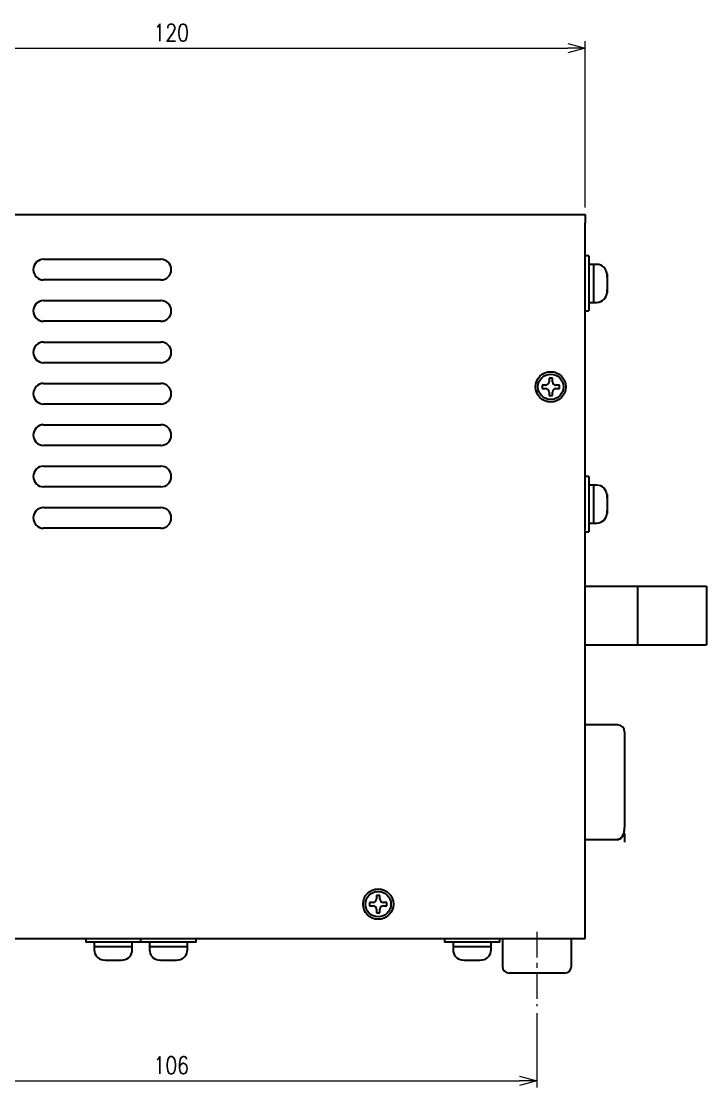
# Model space of a CAD drawing. Header units: millimetres. Extents: x 44 to 347, y 16 to 171.
# Drawn here: x 247.3 to 346.6, y 15.7 to 170.3 of the extents above; entities that cross this region are included whole.
import ezdxf

# ---------------------------------------------------------------- set-up
doc = ezdxf.new("R2010")
doc.units = ezdxf.units.MM
doc.linetypes.add('CENTER', pattern=[2, 1.25, -0.25, 0.25, -0.25])
doc.layers.get('0').update_dxf_attribs({"lineweight": 30})
doc.layers.get('Defpoints').update_dxf_attribs({"lineweight": 9})
doc.layers.add('2KD_寸法１', color=7, linetype='Continuous', lineweight=15)
doc.layers.add('2KD_寸法１ @ 1', color=7, linetype='Continuous', lineweight=15)
doc.styles.get("Standard").update_dxf_attribs({"font": 'simplex.shx', "width": 0.8, "bigfont": 'extfont.shx'})
doc.dimstyles.new('KD-STD', dxfattribs={"dimscale": 0, "dimtxt": 2.5, "dimasz": 2.5, "dimexe": 1, "dimexo": 1, "dimgap": 1, "dimtad": 1, "dimdsep": 46, "dimtxsty": 'Standard', "dimblk": 'OPEN30', "dimcen": 0, "dimadec": 0, "dimazin": 0, "dimtfac": 1, "dimtmove": 0, "dimatfit": 3, "dimldrblk": 'OPEN30', "dimfxl": 1, "dimtolj": 1, "dimtzin": 0, "dimlwd": 15, "dimlwe": 15, "dimarcsym": 0})

# ---------------------------------------------------------------- blocks, each defined once
blk = doc.blocks.new('_Open30')
at = {"lineweight": -2}
for p, q in [((-1, 0.268), (0, 0)), ((0, 0), (-1, -0.268)), ((0, 0), (-1, 0))]:
    blk.add_line(p, q, dxfattribs=at)
blk = doc.blocks.new('*D64')
at = {"layer": '2KD_寸法１', "color": 0, "lineweight": 15}
for p, q in [((215.99, 26.5), (215.99, 15.7)), ((321.99, 26.5), (321.99, 15.7)), ((218.49, 16.7), (319.49, 16.7))]:
    blk.add_line(p, q, dxfattribs=at)
at = {"layer": 'Defpoints', "color": 0}
for p in [(215.99, 27.5), (321.99, 27.5), (321.99, 16.7)]:
    blk.add_point(p, dxfattribs=at)
at = {"layer": '2KD_寸法１', "color": 0, "lineweight": 15, "xscale": 2.5, "yscale": 2.5, "zscale": 2.5, "rotation": 180}
blk.add_blockref('_Open30', (215.99, 16.7), dxfattribs=at)
at = {"layer": '2KD_寸法１', "color": 0, "lineweight": 15, "xscale": 2.5, "yscale": 2.5, "zscale": 2.5}
blk.add_blockref('_Open30', (321.99, 16.7), dxfattribs=at)
at = {"layer": '2KD_寸法１', "color": 0, "insert": (268.99, 18.95), "char_height": 2.5, "attachment_point": 5}
blk.add_mtext('\\A1;106', dxfattribs=at)
blk = doc.blocks.new('*D65')
at = {"layer": '2KD_寸法１', "color": 0, "lineweight": 15}
for p, q in [((208.99, 143.31), (208.99, 167.41)), ((328.99, 143.31), (328.99, 167.41)), ((211.49, 166.41), (326.49, 166.41))]:
    blk.add_line(p, q, dxfattribs=at)
at = {"layer": 'Defpoints', "color": 0}
for p in [(328.99, 166.41), (208.99, 142.31), (328.99, 142.31)]:
    blk.add_point(p, dxfattribs=at)
at = {"layer": '2KD_寸法１', "color": 0, "lineweight": 15, "xscale": 2.5, "yscale": 2.5, "zscale": 2.5, "rotation": 180}
blk.add_blockref('_Open30', (208.99, 166.41), dxfattribs=at)
at = {"layer": '2KD_寸法１', "color": 0, "lineweight": 15, "xscale": 2.5, "yscale": 2.5, "zscale": 2.5}
blk.add_blockref('_Open30', (328.99, 166.41), dxfattribs=at)
at = {"layer": '2KD_寸法１', "color": 0, "insert": (268.99, 168.66), "char_height": 2.5, "attachment_point": 5}
blk.add_mtext('\\A1;120', dxfattribs=at)
blk = doc.blocks.new('A$C4C802745')
for p, q in [((-120, 0), (0, 0)), ((0, 0), (0, -1.2)), ((0, -105), (0, -1.2)), ((0.5, -6), (0, -6)), ((0.5, -6), (0.5, -14)), ((-78.5, -6.5), (-61.5, -6.5)), ((1.2, -7.25), (0.5, -7.25)), ((1.67, -7.25), (1.2, -7.25)), ((1.2, -7.25), (1.2, -12.75)), ((3.16, -8.62), (3.16, -8.62)), ((3.16, -8.62), (3.17, -8.73)), ((3.17, -8.73), (3.17, -9.63)), ((-61.5, -9.5), (-78.5, -9.5)), ((3.17, -9.63), (3.16, -9.63)), ((3.16, -10.37), (3.17, -10.37)), ((3.18, -9.63), (3.17, -9.63)), ((3.17, -10.37), (3.17, -11.27)), ((3.17, -10.37), (3.18, -10.37)), ((3.17, -11.27), (3.16, -11.38)), ((-78.5, -12.5), (-61.5, -12.5)), ((0.5, -12.75), (1.2, -12.75)), ((1.2, -12.75), (1.67, -12.75)), ((0, -14), (0.5, -14)), ((-61.5, -15.5), (-78.5, -15.5)), ((-78.5, -18.5), (-61.5, -18.5)), ((-61.5, -21.5), (-78.5, -21.5)), ((-78.5, -24.5), (-61.5, -24.5)), ((-4.75, -23.75), (-5.25, -23.75)), ((-5.25, -23.75), (-5.25, -24.25)), ((-4.75, -24.25), (-4.75, -23.75)), ((-5.75, -24.75), (-6.25, -24.75)), ((-6.25, -24.75), (-6.25, -25.25)), ((-6.25, -25.25), (-5.75, -25.25)), ((-5.25, -25.75), (-5.25, -26.25)), ((-5.25, -26.25), (-4.75, -26.25)), ((-4.75, -26.25), (-4.75, -25.75)), ((-3.75, -24.75), (-4.25, -24.75)), ((-4.25, -25.25), (-3.75, -25.25)), ((-3.75, -25.25), (-3.75, -24.75)), ((-61.5, -27.5), (-78.5, -27.5)), ((-78.5, -30.5), (-61.5, -30.5)), ((-61.5, -33.5), (-78.5, -33.5)), ((-78.5, -36.5), (-61.5, -36.5)), ((0.5, -38), (0, -38)), ((0.5, -38), (0.5, -46)), ((-61.5, -39.5), (-78.5, -39.5)), ((1.2, -39.25), (0.5, -39.25)), ((1.67, -39.25), (1.2, -39.25)), ((1.2, -39.25), (1.2, -44.75)), ((3.16, -40.62), (3.16, -40.62)), ((3.16, -40.62), (3.17, -40.73)), ((3.17, -41.63), (3.16, -41.63)), ((3.17, -40.73), (3.17, -41.63)), ((3.18, -41.63), (3.17, -41.63)), ((-78.5, -42.5), (-61.5, -42.5)), ((3.16, -42.37), (3.17, -42.37)), ((3.17, -43.27), (3.16, -43.38)), ((3.17, -42.37), (3.17, -43.27)), ((3.17, -42.37), (3.18, -42.37)), ((0.5, -44.75), (1.2, -44.75)), ((1.2, -44.75), (1.67, -44.75)), ((-61.5, -45.5), (-78.5, -45.5)), ((0, -46), (0.5, -46)), ((0, -53.9), (7.6, -53.9)), ((7.6, -53.9), (7.6, -62.4)), ((7.6, -53.9), (17.6, -53.9)), ((17.6, -53.9), (17.6, -62.4)), ((0, -62.4), (7.6, -62.4)), ((7.6, -62.4), (17.6, -62.4)), ((4.7, -74), (0, -74)), ((5.7, -75), (5.7, -79.73)), ((5.7, -79.73), (5.7, -86.27)), ((5.7, -86.27), (5.7, -88.9)), ((0, -90.62), (4.7, -90.62)), ((5.7, -89.78), (5.7, -91)), ((-29.75, -98.75), (-30.25, -98.75)), ((-30.25, -98.75), (-30.25, -99.25)), ((-29.75, -99.25), (-29.75, -98.75)), ((-30.75, -99.75), (-31.25, -99.75)), ((-31.25, -99.75), (-31.25, -100.25)), ((-31.25, -100.25), (-30.75, -100.25)), ((-28.75, -99.75), (-29.25, -99.75)), ((-29.25, -100.25), (-28.75, -100.25)), ((-28.75, -100.25), (-28.75, -99.75)), ((-30.25, -100.75), (-30.25, -101.25)), ((-30.25, -101.25), (-29.75, -101.25)), ((-29.75, -101.25), (-29.75, -100.75)), ((-120, -105), (0, -105)), ((-72.4, -105), (-72.4, -105.5)), ((-64.4, -105.5), (-64.4, -105)), ((-56.4, -105.5), (-56.4, -105)), ((-20.4, -105), (-20.4, -105.5)), ((-12.4, -105.5), (-12.4, -105)), ((-12, -105), (-12, -109)), ((-2, -109), (-2, -105)), ((-64.4, -105.5), (-72.4, -105.5)), ((-71.15, -105.5), (-71.15, -106.2)), ((-71.15, -106.2), (-71.15, -106.61)), ((-65.65, -106.2), (-71.15, -106.2)), ((-65.65, -106.2), (-65.65, -105.5)), ((-65.65, -106.61), (-65.65, -106.2)), ((-56.4, -105.5), (-64.4, -105.5)), ((-63.15, -105.5), (-63.15, -106.2)), ((-63.15, -106.2), (-63.15, -106.61)), ((-57.65, -106.2), (-63.15, -106.2)), ((-57.65, -106.2), (-57.65, -105.5)), ((-57.65, -106.61), (-57.65, -106.2)), ((-12.4, -105.5), (-20.4, -105.5)), ((-19.15, -105.5), (-19.15, -106.2)), ((-19.15, -106.2), (-19.15, -106.61)), ((-13.65, -106.2), (-19.15, -106.2)), ((-13.65, -106.2), (-13.65, -105.5)), ((-13.65, -106.61), (-13.65, -106.2)), ((-69.78, -108.1), (-69.78, -108.11)), ((-68.77, -108.1), (-68.77, -108.15)), ((-68.03, -108.15), (-68.03, -108.1)), ((-67.03, -108.11), (-67.03, -108.1)), ((-61.78, -108.1), (-61.78, -108.11)), ((-60.77, -108.1), (-60.77, -108.15)), ((-60.03, -108.15), (-60.03, -108.1)), ((-59.03, -108.11), (-59.03, -108.1)), ((-17.78, -108.1), (-17.78, -108.11)), ((-16.77, -108.1), (-16.77, -108.15)), ((-16.03, -108.15), (-16.03, -108.1)), ((-15.02, -108.11), (-15.02, -108.1)), ((-3, -110), (-11, -110))]:
    blk.add_line(p, q)
for centre, radius in [((-5, -25), 2.2), ((-5, -25), 1.85), ((-30, -100), 2.2), ((-30, -100), 1.85)]:
    blk.add_circle(centre, radius)
for centre, radius, start, end in [((-78.5, -8), 1.5, 90, 270), ((-61.5, -8), 1.5, 270, 90), ((1.67, -8.75), 1.5, 0, 90), ((-23.8, -10), 27, 1.9458, 2.6999), ((1.67, -11.25), 1.5, 270, 0), ((-23.8, -10), 27, 357.3001, 358.0542), ((-78.5, -14), 1.5, 90, 270), ((-61.5, -14), 1.5, 270, 90), ((-78.5, -20), 1.5, 90, 270), ((-61.5, -20), 1.5, 270, 90), ((-78.5, -26), 1.5, 90, 270), ((-61.5, -26), 1.5, 270, 90), ((-5.75, -24.25), 0.5, 270, 0), ((-4.25, -24.25), 0.5, 180, 270), ((-5.75, -25.75), 0.5, 0, 90), ((-4.25, -25.75), 0.5, 90, 180), ((-78.5, -32), 1.5, 90, 270), ((-61.5, -32), 1.5, 270, 90), ((-78.5, -38), 1.5, 90, 270), ((-61.5, -38), 1.5, 270, 90), ((1.67, -40.75), 1.5, 0, 90), ((-23.8, -42), 27, 1.9458, 2.6999), ((-78.5, -44), 1.5, 90, 270), ((-61.5, -44), 1.5, 270, 90), ((1.67, -43.25), 1.5, 270, 0), ((-23.8, -42), 27, 357.3001, 358.0542), ((4.7, -75), 1, 0, 90), ((-30.75, -99.25), 0.5, 270, 0), ((-30.75, -100.75), 0.5, 0, 90), ((-29.25, -99.25), 0.5, 180, 270), ((-29.25, -100.75), 0.5, 90, 180), ((-69.65, -106.61), 1.5, 180, 261.5435), ((-67.15, -106.61), 1.5, 278.4565, 0), ((-61.65, -106.61), 1.5, 180, 261.5435), ((-59.15, -106.61), 1.5, 278.4565, 0), ((-17.65, -106.61), 1.5, 180, 261.5435), ((-15.15, -106.61), 1.5, 278.4565, 0), ((-68.4, -98.2), 10, 261.5435, 262.0968), ((-68.4, -98.2), 9.99, 262.0914, 264.737), ((-68.4, -98.2), 9.91, 267.8785, 272.1215), ((-68.4, -98.2), 9.99, 275.263, 277.9086), ((-68.4, -98.2), 10, 277.9032, 278.4565), ((-60.4, -98.2), 10, 261.5435, 262.0968), ((-60.4, -98.2), 9.99, 262.0914, 264.737), ((-60.4, -98.2), 9.91, 267.8785, 272.1215), ((-60.4, -98.2), 9.99, 275.263, 277.9086), ((-60.4, -98.2), 10, 277.9032, 278.4565), ((-16.4, -98.2), 10, 261.5435, 262.0968), ((-16.4, -98.2), 9.99, 262.0914, 264.737), ((-16.4, -98.2), 9.91, 267.8785, 272.1215), ((-16.4, -98.2), 9.99, 275.263, 277.9086), ((-16.4, -98.2), 10, 277.9032, 278.4565), ((-11, -109), 1, 180, 270), ((-3, -109), 1, 270, 0)]:
    blk.add_arc(centre, radius, start, end)
for points, knots in [([(3.18, -9.08), (3.18, -9.15), (3.19, -9.27), (3.19, -9.43), (3.19, -9.56), (3.19, -9.62), (3.18, -9.63), (3.18, -9.63)], [0, 0, 0, 0, 0.214367, 0.42897, 0.643437, 0.857845, 1, 1, 1, 1]), ([(3.18, -10.37), (3.18, -10.37), (3.19, -10.38), (3.19, -10.48), (3.19, -10.62), (3.19, -10.77), (3.18, -10.88), (3.18, -10.92)], [0, 0, 0, 0, 0.214367, 0.42897, 0.643437, 0.857845, 1, 1, 1, 1]), ([(3.16, -11.38), (3.16, -11.38), (3.17, -11.38), (3.16, -11.38), (3.16, -11.38)], [0, 0, 0, 0, 0.999444, 1, 1, 1, 1]), ([(3.18, -41.08), (3.18, -41.15), (3.19, -41.27), (3.19, -41.43), (3.19, -41.56), (3.19, -41.62), (3.18, -41.63), (3.18, -41.63)], [0, 0, 0, 0, 0.214367, 0.42897, 0.643437, 0.857845, 1, 1, 1, 1]), ([(3.18, -42.37), (3.18, -42.37), (3.19, -42.38), (3.19, -42.48), (3.19, -42.62), (3.19, -42.77), (3.18, -42.88), (3.18, -42.92)], [0, 0, 0, 0, 0.214367, 0.42897, 0.643437, 0.857845, 1, 1, 1, 1]), ([(3.16, -43.38), (3.16, -43.38), (3.17, -43.38), (3.16, -43.38), (3.16, -43.38)], [0, 0, 0, 0, 0.999444, 1, 1, 1, 1]), ([(4.7, -90.61), (4.72, -90.62), (4.82, -90.63), (5, -90.56), (5.2, -90.43), (5.39, -90.23), (5.55, -89.91), (5.68, -89.45), (5.69, -89.1), (5.7, -88.9)], [0, 0, 0, 0, 0.027497, 0.130918, 0.230712, 0.345262, 0.501522, 0.726784, 1, 1, 1, 1]), ([(4.7, -90.57), (4.71, -90.57), (4.8, -90.57), (4.94, -90.54), (5.18, -90.41), (5.39, -90.17), (5.59, -89.75), (5.68, -89.36), (5.7, -89.05), (5.7, -88.95), (5.7, -88.92), (5.7, -88.9), (5.7, -88.9)], [0, 0, 0, 0, 0.018684, 0.110899, 0.197623, 0.393398, 0.541931, 0.858078, 0.95037, 0.982973, 0.99686, 1, 1, 1, 1]), ([(-68.77, -108.15), (-68.77, -108.16), (-68.78, -108.17), (-68.88, -108.17), (-69.02, -108.17), (-69.17, -108.16), (-69.27, -108.15), (-69.32, -108.15)], [0, 0, 0, 0, 0.213762, 0.427799, 0.64085, 0.853476, 1, 1, 1, 1]), ([(-67.48, -108.15), (-67.54, -108.16), (-67.67, -108.17), (-67.83, -108.17), (-67.96, -108.17), (-68.02, -108.16), (-68.03, -108.15), (-68.03, -108.15)], [0, 0, 0, 0, 0.213762, 0.427799, 0.64085, 0.853476, 1, 1, 1, 1]), ([(-60.77, -108.15), (-60.77, -108.16), (-60.78, -108.17), (-60.88, -108.17), (-61.02, -108.17), (-61.17, -108.16), (-61.27, -108.15), (-61.32, -108.15)], [0, 0, 0, 0, 0.213762, 0.427799, 0.64085, 0.853476, 1, 1, 1, 1]), ([(-59.48, -108.15), (-59.54, -108.16), (-59.67, -108.17), (-59.83, -108.17), (-59.96, -108.17), (-60.02, -108.16), (-60.03, -108.15), (-60.03, -108.15)], [0, 0, 0, 0, 0.213762, 0.427799, 0.64085, 0.853476, 1, 1, 1, 1]), ([(-16.77, -108.15), (-16.77, -108.16), (-16.78, -108.17), (-16.88, -108.17), (-17.02, -108.17), (-17.17, -108.16), (-17.27, -108.15), (-17.32, -108.15)], [0, 0, 0, 0, 0.213762, 0.427799, 0.64085, 0.853476, 1, 1, 1, 1]), ([(-15.48, -108.15), (-15.54, -108.16), (-15.67, -108.17), (-15.83, -108.17), (-15.96, -108.17), (-16.02, -108.16), (-16.03, -108.15), (-16.03, -108.15)], [0, 0, 0, 0, 0.213762, 0.427799, 0.64085, 0.853476, 1, 1, 1, 1])]:
    blk.add_open_spline(points, degree=3, knots=knots)
for points in [[(3.16, -9.63), (3.16, -9.76), (3.17, -10), (3.16, -10.24), (3.16, -10.37)], [(3.16, -41.63), (3.16, -41.76), (3.17, -42), (3.16, -42.24), (3.16, -42.37)]]:
    blk.add_open_spline(points, degree=3)

msp = doc.modelspace()

# ---------------------------------------------------------------- linework, layer by layer
at = {"layer": '2KD_寸法１', "linetype": 'CENTER', "ltscale": 3}
msp.add_line((321.992, 38.308), (321.992, 27.504), dxfattribs=at)

# ---------------------------------------------------------------- block references
msp.add_blockref('A$C4C802745', (328.992, 142.308))

# ---------------------------------------------------------------- dimensions: what is measured, and where the dimension line sits
at = {"layer": '2KD_寸法１ @ 1'}
for base, p1, p2, picture, middle in [((328.992, 166.413), (208.992, 142.308), (328.992, 142.308), '*D65', (268.992, 168.663)), ((321.992, 16.697), (215.992, 27.504), (321.992, 27.504), '*D64', (268.992, 18.947))]:
    dim = msp.add_linear_dim(base=base, p1=p1, p2=p2, dimstyle='KD-STD', override={"dimscale": 1, "dimtix": 0, "dimtofl": 1, "dimtmove": 0, "dimatfit": 3}, dxfattribs=at)
    dim.commit()
    dim.dimension.update_dxf_attribs({"geometry": picture, "text_midpoint": middle})

doc.saveas('drawing.dxf')
